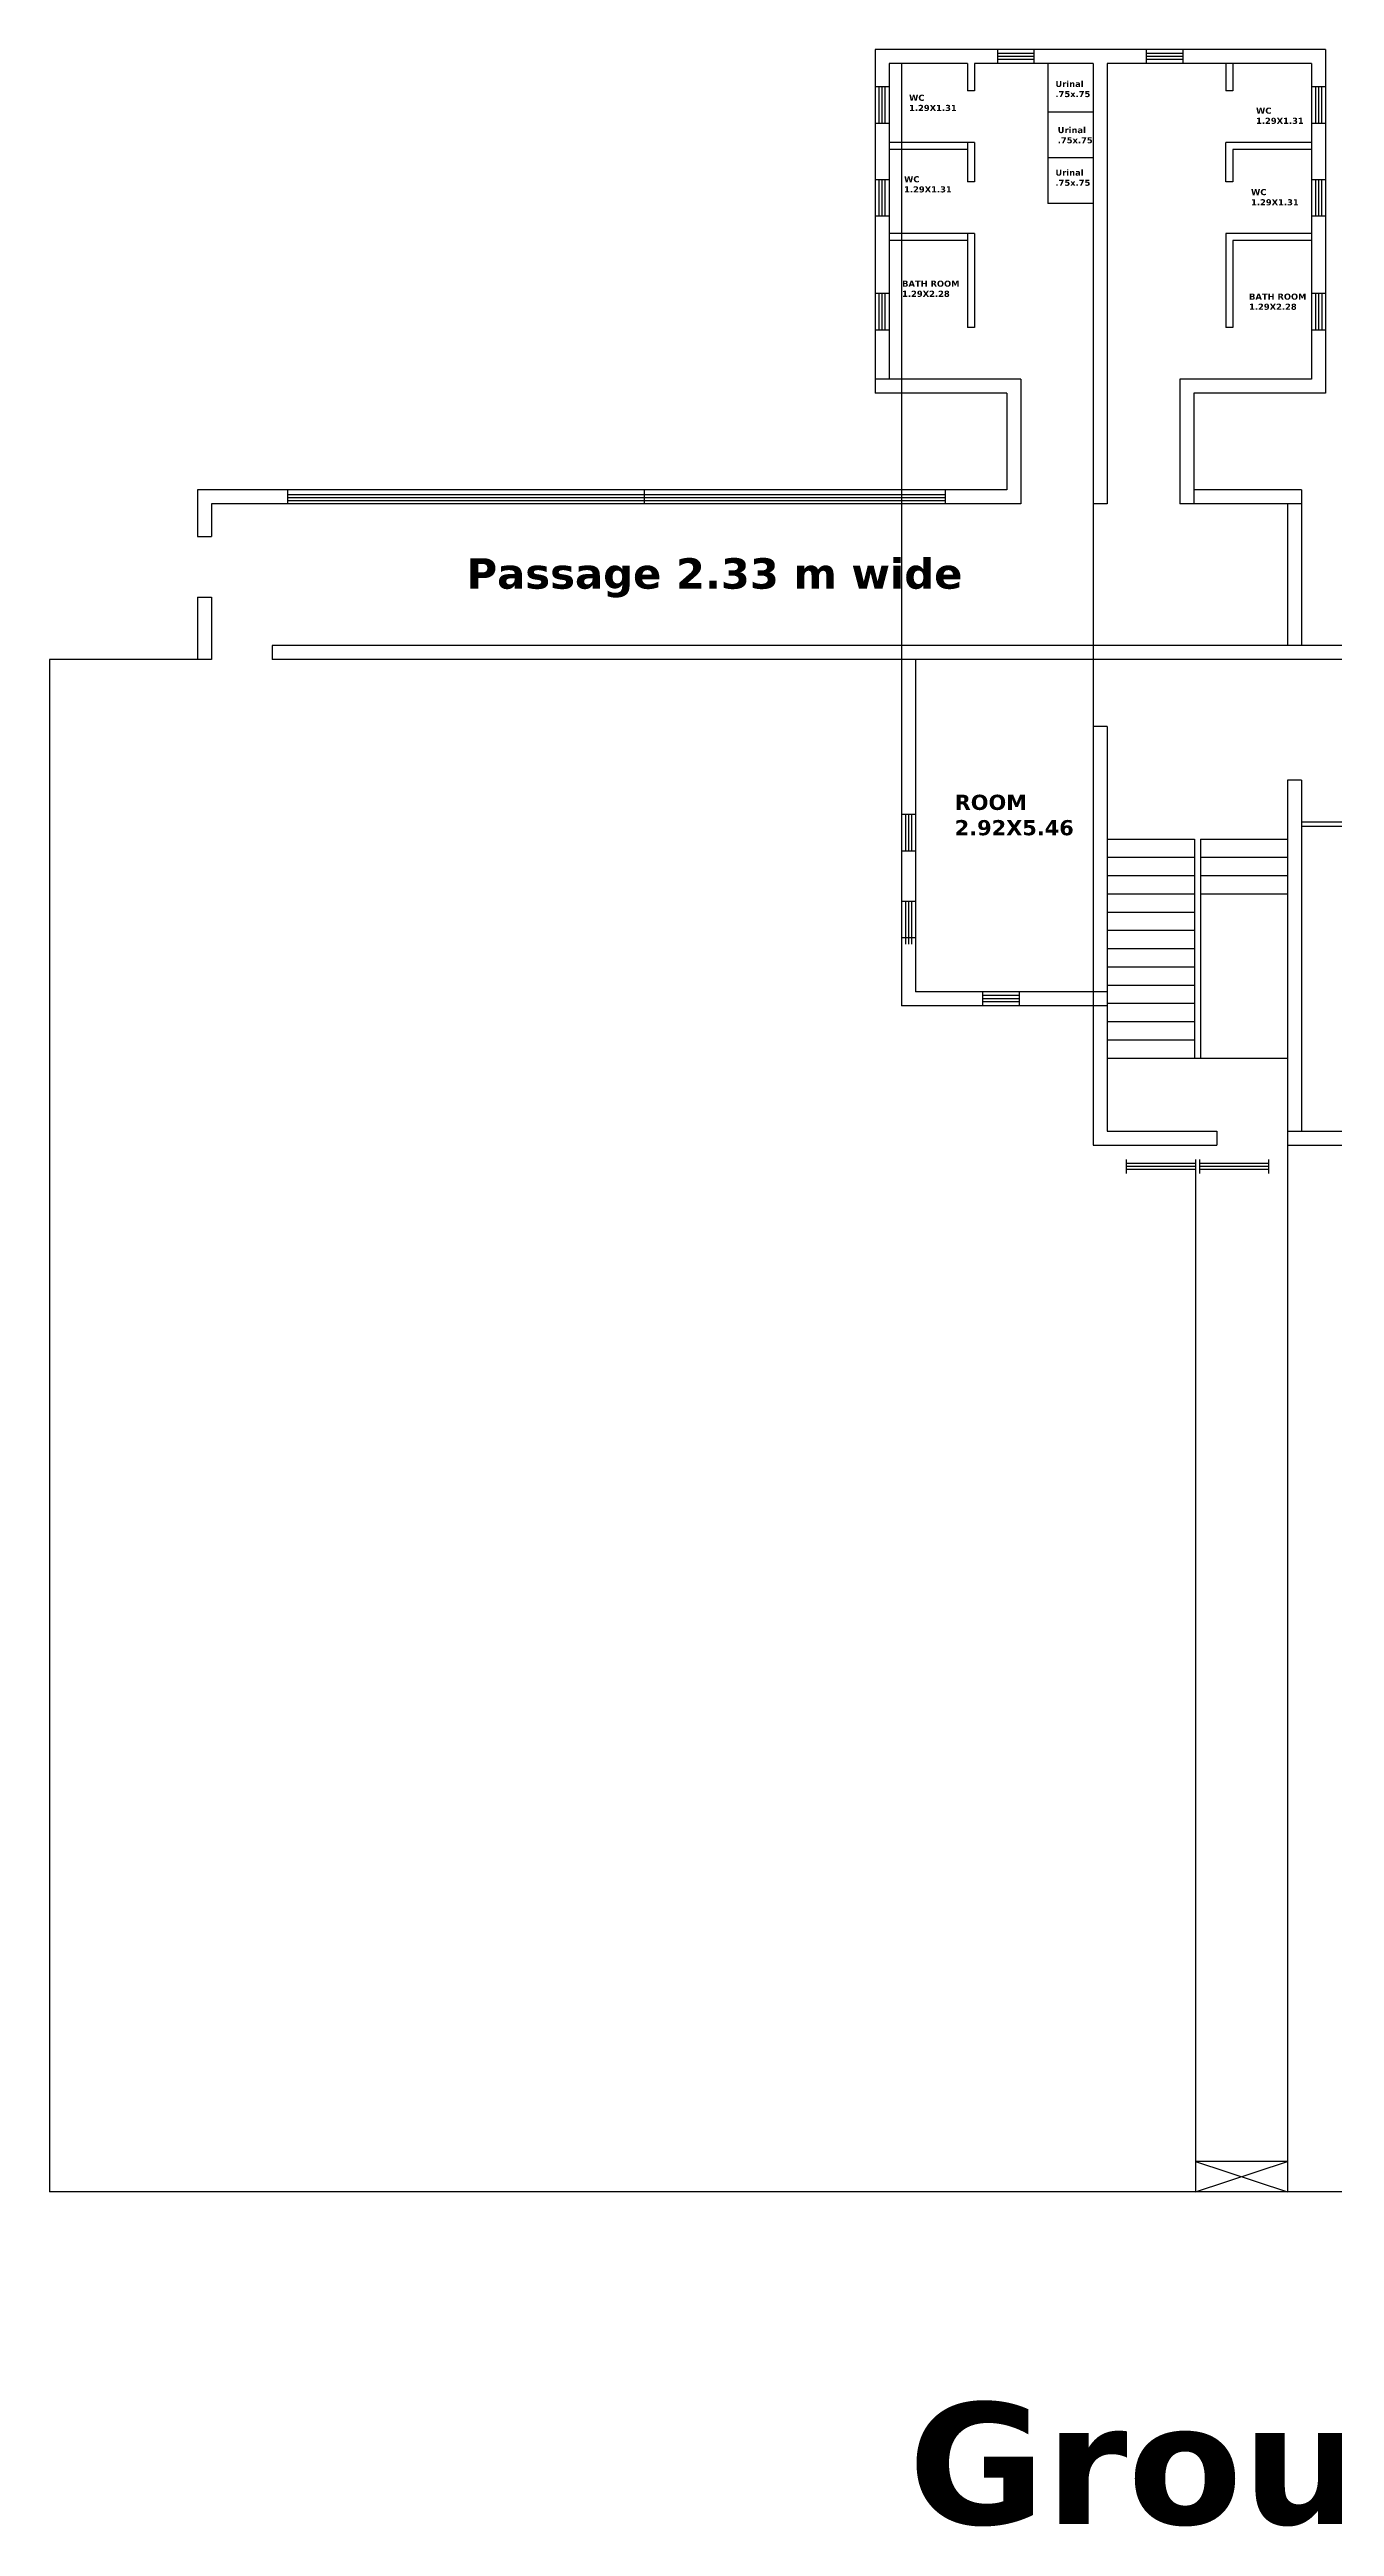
# Model space of a CAD drawing. Header units: inches. Extents: x 38 to 249, y -152 to 40.
# Drawn here: x 46.55 to 67.67, y -106.97 to -66.25 of the extents above; entities that cross this region are included whole.
import ezdxf

# ---------------------------------------------------------------- set-up
doc = ezdxf.new("R2010")
doc.units = ezdxf.units.IN
doc.header["$MEASUREMENT"] = 0

msp = doc.modelspace()

# ---------------------------------------------------------------- linework, layer by layer
for p, q in [((67.519, -66.246), (60.119, -66.246)), ((60.119, -66.246), (60.119, -71.896)), ((62.129, -66.246), (62.129, -66.476)), ((62.129, -66.305), (62.729, -66.305)), ((62.129, -66.355), (62.729, -66.355)), ((62.729, -66.246), (62.729, -66.476)), ((64.574, -66.246), (64.574, -66.476)), ((64.574, -66.305), (65.174, -66.305)), ((64.574, -66.355), (65.174, -66.355)), ((65.174, -66.246), (65.174, -66.476)), ((67.519, -66.246), (67.519, -71.896)), ((61.639, -66.476), (60.349, -66.476)), ((60.349, -66.476), (60.349, -71.666)), ((60.554, -66.476), (60.554, -81.966)), ((61.639, -66.476), (61.639, -66.926)), ((63.704, -66.476), (61.754, -66.476)), ((61.754, -66.476), (61.754, -66.926)), ((62.129, -66.405), (62.729, -66.405)), ((62.954, -66.476), (62.954, -68.776)), ((63.704, -66.476), (63.704, -73.716)), ((63.704, -66.476), (63.704, -84.256)), ((67.289, -66.476), (63.934, -66.476)), ((63.934, -66.476), (63.934, -73.716)), ((64.574, -66.405), (65.174, -66.405)), ((65.884, -66.476), (65.884, -66.926)), ((65.999, -66.476), (65.999, -66.926)), ((67.289, -66.476), (67.289, -71.666)), ((60.119, -66.855), (60.349, -66.855)), ((60.181, -66.855), (60.181, -67.455)), ((60.231, -66.855), (60.231, -67.455)), ((60.281, -66.855), (60.281, -67.455)), ((61.754, -66.926), (61.639, -66.926)), ((65.999, -66.926), (65.884, -66.926)), ((67.289, -66.855), (67.519, -66.855)), ((67.353, -66.855), (67.353, -67.455)), ((67.403, -66.855), (67.403, -67.455)), ((67.453, -66.855), (67.453, -67.455)), ((60.119, -67.455), (60.349, -67.455)), ((63.704, -67.276), (62.954, -67.276)), ((67.289, -67.455), (67.519, -67.455)), ((61.754, -67.776), (60.349, -67.776)), ((61.639, -67.891), (60.349, -67.891)), ((61.639, -67.776), (61.639, -68.421)), ((61.754, -67.776), (61.754, -68.421)), ((67.289, -67.776), (65.884, -67.776)), ((65.884, -68.421), (65.884, -67.776)), ((67.289, -67.891), (65.999, -67.891)), ((65.999, -67.891), (65.999, -68.421)), ((60.119, -68.381), (60.349, -68.381)), ((60.181, -68.381), (60.181, -68.981)), ((60.231, -68.381), (60.231, -68.981)), ((60.281, -68.381), (60.281, -68.981)), ((63.704, -68.026), (62.954, -68.026)), ((67.289, -68.381), (67.519, -68.381)), ((67.355, -68.381), (67.355, -68.981)), ((67.405, -68.381), (67.405, -68.981)), ((67.455, -68.381), (67.455, -68.981)), ((61.754, -68.421), (61.639, -68.421)), ((63.704, -68.776), (62.954, -68.776)), ((65.999, -68.421), (65.884, -68.421)), ((60.119, -68.981), (60.349, -68.981)), ((67.289, -68.981), (67.519, -68.981)), ((61.754, -69.271), (60.349, -69.271)), ((61.639, -69.386), (60.349, -69.386)), ((61.639, -69.271), (61.639, -70.816)), ((61.754, -69.271), (61.754, -70.816)), ((67.289, -69.271), (65.884, -69.271)), ((65.884, -69.271), (65.884, -70.816)), ((67.289, -69.386), (65.999, -69.386)), ((65.999, -69.386), (65.999, -70.816)), ((60.119, -70.253), (60.349, -70.253)), ((60.181, -70.253), (60.181, -70.853)), ((60.231, -70.253), (60.231, -70.853)), ((60.281, -70.253), (60.281, -70.853)), ((67.289, -70.253), (67.519, -70.253)), ((67.356, -70.253), (67.356, -70.853)), ((67.406, -70.253), (67.406, -70.853)), ((67.456, -70.253), (67.456, -70.853)), ((60.119, -70.853), (60.349, -70.853)), ((61.754, -70.816), (61.639, -70.816)), ((65.999, -70.816), (65.884, -70.816)), ((67.289, -70.853), (67.519, -70.853)), ((62.514, -71.666), (60.119, -71.666)), ((62.514, -71.666), (62.514, -73.716)), ((67.289, -71.666), (65.124, -71.666)), ((65.124, -71.666), (65.124, -73.716)), ((62.284, -71.896), (60.119, -71.896)), ((62.284, -71.896), (62.284, -73.486)), ((67.519, -71.896), (65.354, -71.896)), ((65.354, -71.896), (65.354, -73.716)), ((62.284, -73.486), (48.984, -73.486)), ((48.984, -73.486), (48.984, -74.249)), ((50.461, -73.486), (50.461, -73.716)), ((50.461, -73.56), (61.267, -73.56)), ((50.461, -73.61), (61.267, -73.61)), ((50.461, -73.66), (61.267, -73.66)), ((56.331, -73.716), (56.331, -73.486)), ((61.267, -73.486), (61.267, -73.716)), ((67.124, -73.486), (65.354, -73.486)), ((67.124, -73.486), (67.124, -76.046)), ((62.514, -73.716), (49.214, -73.716)), ((49.214, -73.716), (49.214, -74.249)), ((63.934, -73.716), (63.704, -73.716)), ((63.934, -73.716), (63.704, -73.716)), ((67.124, -73.716), (65.124, -73.716)), ((66.894, -73.716), (66.894, -76.046)), ((48.984, -74.249), (49.214, -74.249)), ((48.984, -75.249), (48.984, -76.276)), ((48.984, -75.249), (49.214, -75.249)), ((49.214, -75.249), (49.214, -76.276)), ((67.124, -76.046), (50.214, -76.046)), ((50.214, -76.046), (50.214, -76.276)), ((89.324, -76.046), (67.124, -76.046)), ((49.214, -76.276), (46.554, -76.276)), ((46.554, -76.276), (46.554, -101.466)), ((63.704, -76.276), (50.214, -76.276)), ((60.784, -76.276), (60.784, -81.736)), ((66.894, -76.276), (63.704, -76.276)), ((82.594, -76.276), (66.894, -76.276)), ((63.934, -77.376), (63.704, -77.376)), ((63.934, -77.376), (63.934, -84.026)), ((67.124, -78.256), (66.894, -78.256)), ((66.894, -78.256), (66.894, -84.256)), ((67.124, -78.256), (67.124, -84.026)), ((60.554, -78.819), (60.784, -78.819)), ((60.616, -78.819), (60.616, -79.419)), ((60.666, -78.819), (60.666, -79.419)), ((60.716, -78.819), (60.716, -79.419)), ((67.124, -78.941), (68.022, -78.941)), ((63.934, -79.226), (65.364, -79.226)), ((65.364, -79.226), (65.364, -82.826)), ((65.464, -79.226), (65.464, -82.826)), ((65.464, -79.226), (66.894, -79.226)), ((67.124, -79.016), (68.022, -79.016)), ((60.554, -79.419), (60.784, -79.419)), ((63.934, -79.526), (65.364, -79.526)), ((65.464, -79.526), (66.894, -79.526)), ((63.934, -79.826), (65.364, -79.826)), ((63.934, -80.126), (65.364, -80.126)), ((65.464, -79.826), (66.894, -79.826)), ((65.464, -80.126), (66.894, -80.126)), ((60.554, -80.246), (60.784, -80.246)), ((60.616, -80.246), (60.616, -80.954)), ((60.666, -80.246), (60.666, -80.954)), ((60.716, -80.246), (60.716, -80.954)), ((63.934, -80.426), (65.364, -80.426)), ((60.554, -80.846), (60.784, -80.846)), ((63.934, -80.726), (65.364, -80.726)), ((63.934, -81.026), (65.364, -81.026)), ((63.934, -81.326), (65.364, -81.326)), ((63.934, -81.736), (60.784, -81.736)), ((61.884, -81.736), (61.884, -81.966)), ((61.884, -81.795), (62.484, -81.795)), ((61.884, -81.845), (62.484, -81.845)), ((62.484, -81.736), (62.484, -81.966)), ((63.934, -81.626), (65.364, -81.626)), ((63.934, -81.966), (60.554, -81.966)), ((61.884, -81.895), (62.484, -81.895)), ((63.934, -81.926), (65.364, -81.926)), ((63.934, -82.226), (65.364, -82.226)), ((63.934, -82.526), (65.364, -82.526)), ((63.934, -82.826), (66.894, -82.826)), ((63.704, -84.256), (65.734, -84.256)), ((63.934, -84.026), (65.734, -84.026)), ((65.734, -84.026), (65.734, -84.256)), ((66.894, -84.026), (70.234, -84.026)), ((66.894, -84.256), (74.104, -84.256)), ((66.894, -84.256), (66.894, -101.466)), ((64.246, -84.493), (64.246, -84.723)), ((64.246, -84.552), (64.846, -84.552)), ((64.246, -84.602), (64.846, -84.602)), ((64.246, -84.652), (64.846, -84.652)), ((64.846, -84.552), (65.382, -84.552)), ((64.846, -84.602), (65.382, -84.602)), ((64.846, -84.652), (65.382, -84.652)), ((65.382, -84.493), (65.382, -84.723)), ((65.446, -84.493), (65.446, -84.723)), ((65.446, -84.552), (65.982, -84.552)), ((65.446, -84.602), (65.982, -84.602)), ((65.446, -84.652), (65.982, -84.652)), ((65.982, -84.552), (66.582, -84.552)), ((65.982, -84.602), (66.582, -84.602)), ((65.982, -84.652), (66.582, -84.652)), ((66.582, -84.493), (66.582, -84.723)), ((65.382, -84.723), (65.382, -101.466)), ((66.894, -100.966), (65.382, -100.966)), ((65.382, -101.466), (66.894, -100.966)), ((65.382, -100.966), (66.894, -101.466)), ((89.324, -101.466), (46.554, -101.466))]:
    msp.add_line(p, q)

# ---------------------------------------------------------------- texts
at = {"attachment_point": 1}
for s, insert, char_height, width in [('{\\fVerdana|b1|i0|c0|p34;Urinal\\P.75x.75}', (63.081, -66.761), 0.1, 0.9367), ('{\\fVerdana|b1|i0|c0|p34;WC\\P1.29X1.31}', (60.677, -66.989), 0.1, 0.9367), ('{\\fVerdana|b1|i0|c0|p34;Urinal\\P.75x.75}', (63.119, -67.52), 0.1, 0.9367), ('{\\fVerdana|b1|i0|c0|p34;WC\\P1.29X1.31}', (66.378, -67.201), 0.1, 0.9367), ('{\\fVerdana|b1|i0|c0|p34;WC\\P1.29X1.31}', (60.595, -68.328), 0.1, 0.9367), ('{\\fVerdana|b1|i0|c0|p34;Urinal\\P.75x.75}', (63.081, -68.219), 0.1, 0.9367), ('{\\fVerdana|b1|i0|c0|p34;WC\\P1.29X1.31}', (66.296, -68.54), 0.1, 0.9367), ('{\\fVerdana|b1|i0|c0|p34;BATH ROOM\\P1.29X2.28}', (60.562, -70.045), 0.1, 0.9367), ('{\\fVerdana|b1|i0|c0|p34;BATH ROOM\\P1.29X2.28}', (66.263, -70.258), 0.1, 0.9367), ('{\\fVerdana|b1|i0|c0|p34;Passage 2.33 m wide}', (53.405, -74.609), 0.5, 8.74669), ('{\\fVerdana|b1|i0|c0|p34;ROOM\\P2.92X5.46}', (61.426, -78.497), 0.25, 2.31556), ('{\\fVerdana|b1|i0|c0|p34;Ground Floor}', (60.663, -104.929), 2, 58.68667)]:
    msp.add_mtext(s, dxfattribs=dict(at, insert=insert, char_height=char_height, width=width))

doc.saveas('drawing.dxf')
